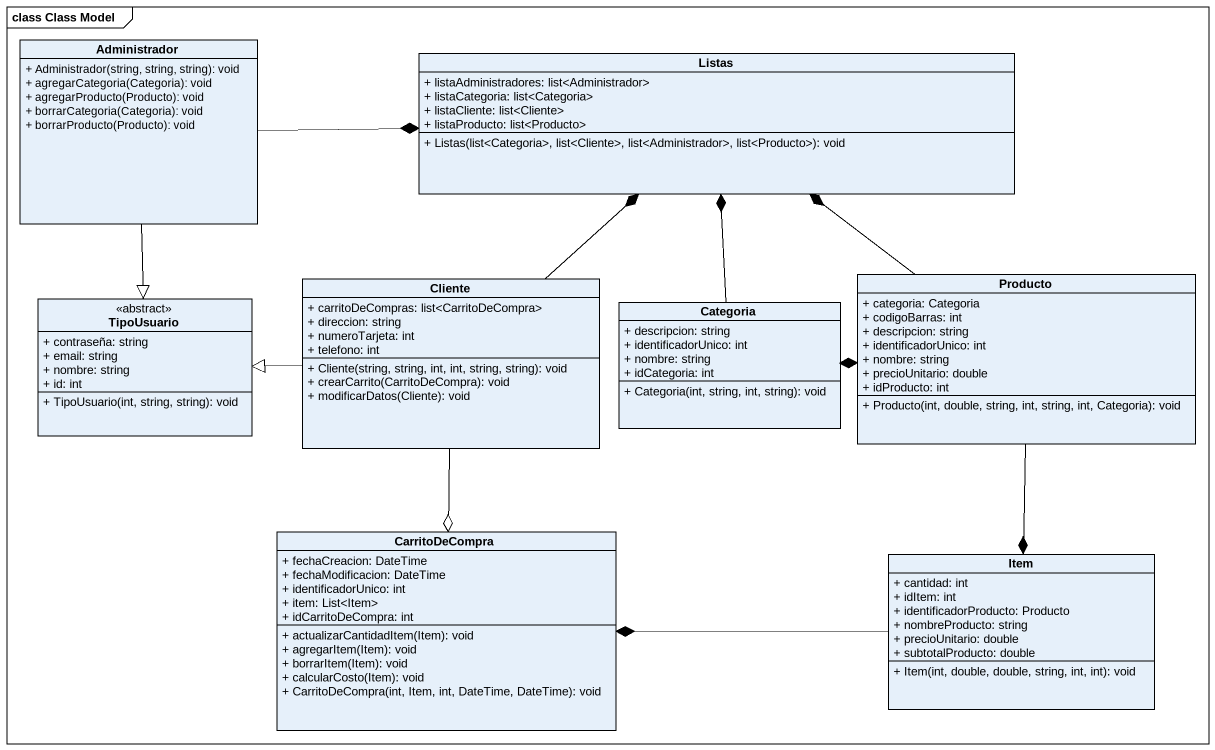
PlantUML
@startuml
mainframe class Class Model
hide circle
hide empty members
skinparam classAttributeIconSize 0
class Administrador {
  + Administrador(string, string, string): void
  + agregarCategoria(Categoria): void
  + agregarProducto(Producto): void
  + borrarCategoria(Categoria): void
  + borrarProducto(Producto): void
}
class Listas {
  + listaAdministradores: list<Administrador>
  + listaCategoria: list<Categoria>
  + listaCliente: list<Cliente>
  + listaProducto: list<Producto>
  + Listas(list<Categoria>, list<Cliente>, list<Administrador>, list<Producto>): void
}
class Cliente {
  + carritoDeCompras: list<CarritoDeCompra>
  + direccion: string
  + numeroTarjeta: int
  + telefono: int
  + Cliente(string, string, int, int, string, string): void
  + crearCarrito(CarritoDeCompra): void
  + modificarDatos(Cliente): void
}
class Producto {
  + categoria: Categoria
  + codigoBarras: int
  + descripcion: string
  + identificadorUnico: int
  + nombre: string
  + precioUnitario: double
  + idProducto: int
  + Producto(int, double, string, int, string, int, Categoria): void
}
class TipoUsuario <<abstract>> {
  + contraseña: string
  + email: string
  + nombre: string
  + id: int
  + TipoUsuario(int, string, string): void
}
class Categoria {
  + descripcion: string
  + identificadorUnico: int
  + nombre: string
  + idCategoria: int
  + Categoria(int, string, int, string): void
}
class CarritoDeCompra {
  + fechaCreacion: DateTime
  + fechaModificacion: DateTime
  + identificadorUnico: int
  + item: List<Item>
  + idCarritoDeCompra: int
  + actualizarCantidadItem(Item): void
  + agregarItem(Item): void
  + borrarItem(Item): void
  + calcularCosto(Item): void
  + CarritoDeCompra(int, Item, int, DateTime, DateTime): void
}
class Item {
  + cantidad: int
  + idItem: int
  + identificadorProducto: Producto
  + nombreProducto: string
  + precioUnitario: double
  + subtotalProducto: double
  + Item(int, double, double, string, int, int): void
}
Administrador -right-* Listas
Administrador --|> TipoUsuario
Cliente -up-* Listas
Cliente -left-|> TipoUsuario
Cliente --o CarritoDeCompra
Producto -up-* Listas
Producto --* Item
Categoria -up-* Listas
Categoria -right-* Producto
Item -left-* CarritoDeCompra
@enduml
